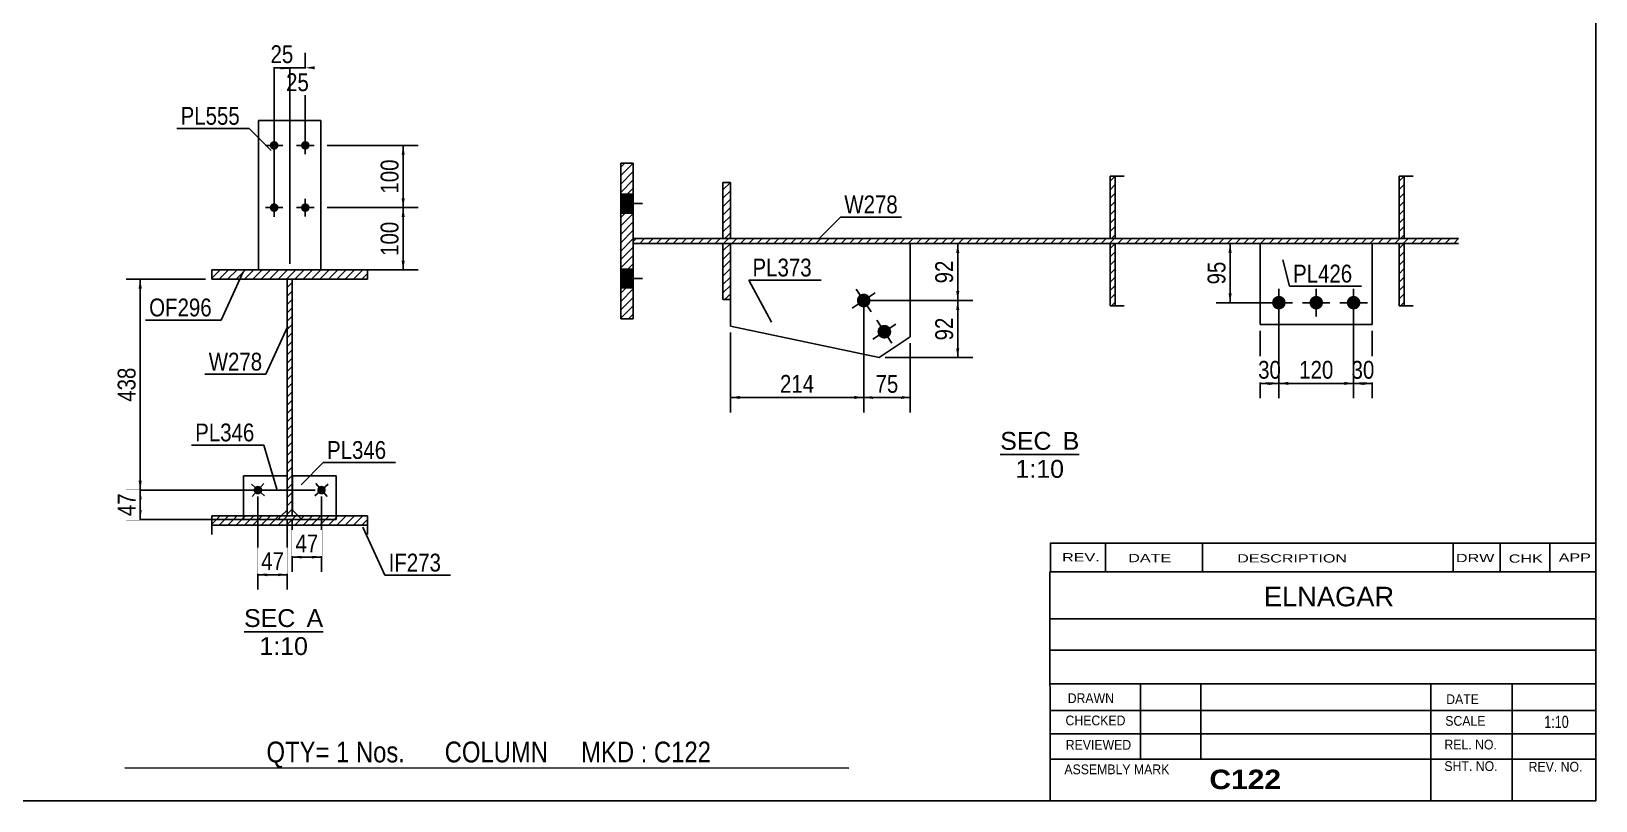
# Model space of a CAD drawing. Header units: millimetres. Extents: x -278 to 134, y -136 to 151.
# Drawn here: x -117.1 to 134, y -135.8 to -12.2 of the extents above; entities that cross this region are included whole.
import ezdxf

# ---------------------------------------------------------------- set-up
doc = ezdxf.new("R2010")
doc.units = ezdxf.units.MM
doc.linetypes.add('DXK_LINE_DOT1', pattern=[1.8814, 0.9407, -0.9407])
doc.styles.add('Arial', font='ARIAL.TTF', dxfattribs={"height": 0.2})
doc.styles.add('Arial Bold', font='ARIALBD.TTF', dxfattribs={"height": 0.2})
doc.styles.add('Arial Narrow', font='ARIALN.TTF', dxfattribs={"height": 0.2})

# ---------------------------------------------------------------- blocks, each defined once
blk = doc.blocks.new('Unknown-622305360-1210')
at = {"color": 5, "linetype": 'Continuous'}
for p, q in [((134.03, -135.79), (134.03, 151.21)), ((-275.97, -135.79), (134.03, -135.79))]:
    blk.add_line(p, q, dxfattribs=at)
blk = doc.blocks.new('Unknown-622305360-12 - 2415')
at = {"color": 1, "linetype": 'Continuous'}
blk.add_line((-82.94, -108.64), (-70.25, -108.64), dxfattribs=at)
at = {"color": 0, "linetype": 'Continuous'}
for points in [[(-74.71, -107.89), (-74.71, -104.89), (-82.94, -104.89), (-82.94, -107.89)], [(-70.25, -107.89), (-70.25, -104.89), (-72.91, -104.89), (-72.91, -107.89)], [(-72.7, -112.39), (-72.7, -109.39), (-80.48, -109.39), (-80.48, -112.39)]]:
    blk.add_wipeout(points, dxfattribs=at)
at = {"color": 136, "linetype": 'Continuous', "style": 'Arial'}
for s, height, p in [('SEC', 2.865, (-82.94, -107.89)), ('A', 2.87, (-72.91, -107.89)), ('1:10', 2.865, (-80.48, -112.39))]:
    blk.add_text(s, height=height, dxfattribs=at).set_placement(p)
blk = doc.blocks.new('Unknown-622305360-13 - 1258')
at = {"color": 1, "linetype": 'Continuous'}
blk.add_line((38.44, -80.18), (51.12, -80.18), dxfattribs=at)
at = {"color": 0, "linetype": 'Continuous'}
for points in [[(46.66, -79.43), (46.66, -76.43), (38.44, -76.43), (38.44, -79.43)], [(51.12, -79.43), (51.12, -76.43), (48.46, -76.43), (48.46, -79.43)], [(48.67, -83.93), (48.67, -80.93), (40.89, -80.93), (40.89, -83.93)]]:
    blk.add_wipeout(points, dxfattribs=at)
at = {"color": 136, "linetype": 'Continuous', "style": 'Arial'}
for s, height, p in [('SEC', 2.865, (38.44, -79.43)), ('B', 2.87, (48.46, -79.43)), ('1:10', 2.865, (40.89, -83.93))]:
    blk.add_text(s, height=height, dxfattribs=at).set_placement(p)
blk = doc.blocks.new('Part-622305360-2459 - 2415')
at = {"linetype": 'Continuous'}
h = blk.add_hatch(dxfattribs=at)
h.set_pattern_fill('', scale=0.3, style=0, pattern_type=0)
h.set_pattern_definition([(45, (-88.1108, -50.5493), (-0.67352, 0.67352), [])])
h.paths.add_polyline_path([(-63.11, -50.55), (-88.11, -50.55), (-88.11, -52.05), (-63.11, -52.05)])
at = {"color": 2, "linetype": 'Continuous'}
for p, q in [((-88.11, -50.55), (-63.11, -50.55)), ((-88.11, -52.05), (-88.11, -50.55)), ((-63.11, -52.05), (-88.11, -52.05)), ((-63.11, -50.55), (-63.11, -52.05))]:
    blk.add_line(p, q, dxfattribs=at)
blk = doc.blocks.new('Part-622305360-2443 - 2415')
at = {"linetype": 'Continuous'}
h = blk.add_hatch(dxfattribs=at)
h.set_pattern_fill('', scale=0.3, style=0, pattern_type=0)
h.set_pattern_definition([(45, (-76.0108, -52.0493), (-0.67352, 0.67352), [])])
h.paths.add_polyline_path([(-75.21, -52.05), (-76.01, -52.05), (-76.01, -90.03), (-75.21, -90.03)])
at = {"color": 2, "linetype": 'Continuous'}
for p, q in [((-76.01, -52.05), (-75.21, -52.05)), ((-76.01, -67.05), (-76.01, -52.05)), ((-75.21, -52.05), (-75.21, -67.05)), ((-76.01, -90.03), (-76.01, -67.15)), ((-75.21, -67.15), (-75.21, -90.03)), ((-75.21, -90.03), (-76.01, -90.03))]:
    blk.add_line(p, q, dxfattribs=at)
at = {"color": 7, "linetype": 'DXK_LINE_DOT1'}
for p, q in [((-76.01, -91.54), (-76.01, -90.03)), ((-75.21, -91.54), (-75.21, -90.03))]:
    blk.add_line(p, q, dxfattribs=at)
blk = doc.blocks.new('Part-622305360-2461 - 2415')
at = {"linetype": 'Continuous'}
h = blk.add_hatch(dxfattribs=at)
h.set_pattern_fill('', scale=0.3, style=0, pattern_type=0)
h.set_pattern_definition([(45, (-88.1108, -90.0313), (-0.67352, 0.67352), [])])
h.paths.add_polyline_path([(-63.11, -90.03), (-88.11, -90.03), (-88.11, -91.53), (-63.11, -91.53)])
at = {"color": 7, "linetype": 'DXK_LINE_DOT1'}
for p, q in [((-88.11, -90.03), (-88.11, -91.53)), ((-63.11, -90.03), (-63.11, -91.53))]:
    blk.add_line(p, q, dxfattribs=at)
at = {"color": 2, "linetype": 'Continuous'}
for p, q in [((-88.11, -90.03), (-63.11, -90.03)), ((-88.11, -91.53), (-88.11, -90.03)), ((-63.11, -90.03), (-63.11, -91.53)), ((-88.11, -91.53), (-88.11, -93.04)), ((-63.11, -91.53), (-88.11, -91.53)), ((-63.11, -91.53), (-63.11, -93.04))]:
    blk.add_line(p, q, dxfattribs=at)
blk = doc.blocks.new('Part-622305360-17018 - 2415')
at = {"color": 2, "linetype": 'Continuous'}
for p, q in [((-83.04, -90.03), (-83.04, -83.61)), ((-83.04, -83.61), (-76.04, -83.61)), ((-76.04, -83.61), (-76.04, -89.11)), ((-76.04, -89.11), (-76.96, -90.03))]:
    blk.add_line(p, q, dxfattribs=at)
at = {"color": 7, "linetype": 'DXK_LINE_DOT1'}
for p, q in [((-83.04, -90.03), (-83.04, -90.61)), ((-76.96, -90.03), (-77.54, -90.61)), ((-83.04, -90.61), (-77.54, -90.61))]:
    blk.add_line(p, q, dxfattribs=at)
blk = doc.blocks.new('Part-622305360-17021 - 2415')
at = {"color": 2, "linetype": 'Continuous'}
for p, q in [((-75.18, -89.11), (-75.18, -83.61)), ((-75.18, -83.61), (-68.18, -83.61)), ((-68.18, -83.61), (-68.18, -90.03)), ((-75.18, -89.11), (-74.26, -90.03))]:
    blk.add_line(p, q, dxfattribs=at)
at = {"color": 7, "linetype": 'DXK_LINE_DOT1'}
for p, q in [((-74.26, -90.03), (-73.68, -90.61)), ((-68.18, -90.03), (-68.18, -90.61)), ((-68.18, -90.61), (-73.68, -90.61))]:
    blk.add_line(p, q, dxfattribs=at)
blk = doc.blocks.new('Bolt-622305360-17034 - 2415')
at = {"linetype": 'Continuous'}
blk.add_hatch(color=3, dxfattribs=at).paths.add_polyline_path([(-80.25, -85.39, -1), (-81.17, -86.43, -1)])
at = {"color": 3, "linetype": 'Continuous'}
for p, q in [((-81.76, -84.98), (-79.66, -86.84)), ((-79.78, -84.86), (-81.64, -86.96))]:
    blk.add_line(p, q, dxfattribs=at)
blk = doc.blocks.new('Bolt-622305360-17037 - 2415')
at = {"linetype": 'Continuous'}
blk.add_hatch(color=3, dxfattribs=at).paths.add_polyline_path([(-70.05, -86.43, -1), (-70.97, -85.39, -1)])
at = {"color": 3, "linetype": 'Continuous'}
for p, q in [((-69.46, -84.98), (-71.56, -86.84)), ((-69.58, -86.96), (-71.44, -84.86))]:
    blk.add_line(p, q, dxfattribs=at)
blk = doc.blocks.new('Part-622305360-18883 - 2415')
at = {"color": 2, "linetype": 'Continuous'}
for p, q in [((-80.61, -26.55), (-70.61, -26.55)), ((-80.61, -26.55), (-80.61, -50.55)), ((-70.61, -26.55), (-70.61, -50.55))]:
    blk.add_line(p, q, dxfattribs=at)
at = {"color": 7, "linetype": 'DXK_LINE_DOT1'}
blk.add_line((-80.61, -50.55), (-70.61, -50.55), dxfattribs=at)
blk = doc.blocks.new('Bolt-622305360-18886 - 2415')
at = {"linetype": 'Continuous'}
for points in [[(-77.41, -30.55, -1), (-78.81, -30.55, -1)], [(-72.41, -30.55, -1), (-73.81, -30.55, -1)], [(-77.41, -40.55, -1), (-78.81, -40.55, -1)], [(-72.41, -40.55, -1), (-73.81, -40.55, -1)]]:
    blk.add_hatch(color=3, dxfattribs=at).paths.add_polyline_path(points)
at = {"color": 3, "linetype": 'Continuous'}
for p, q in [((-78.11, -29.15), (-78.11, -31.95)), ((-73.11, -29.15), (-73.11, -31.95)), ((-76.71, -30.55), (-79.51, -30.55)), ((-71.71, -30.55), (-74.51, -30.55)), ((-78.11, -39.15), (-78.11, -41.95)), ((-73.11, -39.15), (-73.11, -41.95)), ((-76.71, -40.55), (-79.51, -40.55)), ((-71.71, -40.55), (-74.51, -40.55))]:
    blk.add_line(p, q, dxfattribs=at)
blk = doc.blocks.new('Part-622305360-1265 - 1258')
at = {"linetype": 'Continuous'}
h = blk.add_hatch(dxfattribs=at)
h.set_pattern_fill('', scale=0.3, style=0, pattern_type=0)
h.set_pattern_definition([(45, (112.031, -45.5068), (-0.673519, 0.673519), [])])
h.paths.add_polyline_path([(112.03, -46.31), (112.03, -45.51), (-20.47, -45.51), (-20.47, -46.31)])
at = {"color": 2, "linetype": 'Continuous'}
for p, q in [((39, -45.51), (-20.47, -45.51)), ((-20.47, -45.51), (-20.47, -46.31)), ((-20.47, -46.31), (39, -46.31)), ((112.03, -45.51), (39.1, -45.51)), ((39.1, -46.31), (112.03, -46.31))]:
    blk.add_line(p, q, dxfattribs=at)
blk = doc.blocks.new('Part-622305360-1261 - 1258')
at = {"linetype": 'Continuous'}
h = blk.add_hatch(dxfattribs=at)
h.set_pattern_fill('', scale=0.3, style=0, pattern_type=0)
h.set_pattern_definition([(45, (56.9016, -35.5068), (-0.67352, 0.67352), [])])
h.paths.add_polyline_path([(56.9, -45.51), (56.9, -35.51), (56.09, -35.51), (56.09, -45.51)])
at = {"color": 7, "linetype": 'DXK_LINE_DOT1'}
for p, q in [((56.09, -35.51), (56.9, -35.51)), ((56.09, -45.51), (58.33, -45.51))]:
    blk.add_line(p, q, dxfattribs=at)
at = {"color": 2, "linetype": 'Continuous'}
for p, q in [((56.09, -45.51), (56.09, -35.51)), ((56.09, -35.51), (56.9, -35.51)), ((56.9, -35.51), (58.33, -35.51)), ((56.9, -35.51), (56.9, -45.51)), ((56.9, -45.51), (56.09, -45.51))]:
    blk.add_line(p, q, dxfattribs=at)
blk = doc.blocks.new('Part-622305360-1262 - 1258')
at = {"linetype": 'Continuous'}
h = blk.add_hatch(dxfattribs=at)
h.set_pattern_fill('', scale=0.3, style=0, pattern_type=0)
h.set_pattern_definition([(45, (103.277, -46.3068), (-0.67352, 0.67352), [])])
h.paths.add_polyline_path([(103.28, -56.31), (103.28, -46.31), (102.47, -46.31), (102.47, -56.31)])
at = {"color": 7, "linetype": 'DXK_LINE_DOT1'}
for p, q in [((102.47, -46.31), (104.71, -46.31)), ((103.28, -56.31), (102.47, -56.31))]:
    blk.add_line(p, q, dxfattribs=at)
at = {"color": 2, "linetype": 'Continuous'}
for p, q in [((102.47, -56.31), (102.47, -46.31)), ((102.47, -46.31), (103.28, -46.31)), ((103.28, -46.31), (103.28, -56.31)), ((103.28, -56.31), (102.47, -56.31)), ((104.71, -56.31), (103.28, -56.31))]:
    blk.add_line(p, q, dxfattribs=at)
blk = doc.blocks.new('Part-622305360-1263 - 1258')
at = {"color": 7, "linetype": 'DXK_LINE_DOT1'}
for p, q in [((-4.87, -46.31), (24, -46.31)), ((-4.87, -55.31), (-4.87, -46.31))]:
    blk.add_line(p, q, dxfattribs=at)
at = {"color": 2, "linetype": 'Continuous'}
for p, q in [((24, -46.31), (24, -61.32)), ((-4.87, -59.6), (-4.87, -55.31)), ((18.99, -64.63), (-4.87, -59.6)), ((24, -61.32), (18.99, -64.63))]:
    blk.add_line(p, q, dxfattribs=at)
blk = doc.blocks.new('Part-622305360-1264 - 1258')
at = {"linetype": 'Continuous'}
h = blk.add_hatch(dxfattribs=at)
h.set_pattern_fill('', scale=0.3, style=0, pattern_type=0)
h.set_pattern_definition([(45, (56.9016, -46.3068), (-0.67352, 0.67352), [])])
h.paths.add_polyline_path([(56.9, -56.31), (56.9, -46.31), (56.09, -46.31), (56.09, -56.31)])
at = {"color": 7, "linetype": 'DXK_LINE_DOT1'}
for p, q in [((58.33, -46.31), (56.09, -46.31)), ((56.09, -56.31), (57.52, -56.31))]:
    blk.add_line(p, q, dxfattribs=at)
at = {"color": 2, "linetype": 'Continuous'}
for p, q in [((56.09, -56.31), (56.09, -46.31)), ((56.09, -46.31), (56.9, -46.31)), ((56.9, -46.31), (56.9, -56.31)), ((56.9, -56.31), (56.09, -56.31)), ((56.9, -56.31), (58.33, -56.31))]:
    blk.add_line(p, q, dxfattribs=at)
blk = doc.blocks.new('Bolt-622305360-1267 - 1258')
at = {"linetype": 'Continuous'}
for points in [[(-22.47, -38.41), (-22.47, -41.41), (-20.47, -41.41), (-20.47, -38.41)], [(-22.47, -50.41), (-22.47, -53.41), (-20.47, -53.41), (-20.47, -50.41)]]:
    blk.add_hatch(color=3, dxfattribs=at).paths.add_polyline_path(points)
at = {"color": 3, "linetype": 'Continuous'}
for p, q in [((-20.47, -38.41), (-22.47, -38.41)), ((-18.97, -39.91), (-22.47, -39.91)), ((-20.47, -41.41), (-22.47, -41.41)), ((-20.47, -50.41), (-22.47, -50.41)), ((-18.97, -51.91), (-22.47, -51.91)), ((-20.47, -53.41), (-22.47, -53.41))]:
    blk.add_line(p, q, dxfattribs=at)
blk = doc.blocks.new('Bolt-622305360-1276 - 1258')
at = {"linetype": 'Continuous'}
for points in [[(82.07, -55.81, -1), (84.27, -55.81, -1)], [(88.07, -55.81, -1), (90.27, -55.81, -1)], [(94.07, -55.81, -1), (96.27, -55.81, -1)]]:
    blk.add_hatch(color=3, dxfattribs=at).paths.add_polyline_path(points)
at = {"color": 3, "linetype": 'Continuous'}
for p, q in [((83.17, -58.01), (83.17, -53.61)), ((89.17, -58.01), (89.17, -53.61)), ((95.17, -58.01), (95.17, -53.61)), ((80.97, -55.81), (85.37, -55.81)), ((86.97, -55.81), (91.37, -55.81)), ((92.97, -55.81), (97.37, -55.81))]:
    blk.add_line(p, q, dxfattribs=at)
blk = doc.blocks.new('Bolt-622305360-1278 - 1258')
at = {"linetype": 'Continuous'}
for points in [[(15.61, -56.07, -1), (17.45, -54.86, -1)], [(18.92, -61.08, -1), (20.76, -59.86, -1)]]:
    blk.add_hatch(color=3, dxfattribs=at).paths.add_polyline_path(points)
at = {"color": 3, "linetype": 'Continuous'}
for p, q in [((18.36, -54.25), (14.69, -56.68)), ((17.74, -57.3), (15.31, -53.63)), ((21.67, -59.25), (18, -61.68)), ((21.05, -62.3), (18.62, -58.63))]:
    blk.add_line(p, q, dxfattribs=at)
blk = doc.blocks.new('Part-622305360-1289 - 1258')
at = {"linetype": 'Continuous'}
h = blk.add_hatch(dxfattribs=at)
h.set_pattern_fill('', scale=0.3, style=0, pattern_type=0)
h.set_pattern_definition([(45, (-20.4705, -33.4068), (-0.67352, 0.67352), [])])
h.paths.add_polyline_path([(-20.47, -58.41), (-20.47, -33.41), (-22.47, -33.41), (-22.47, -58.41)])
at = {"color": 2, "linetype": 'Continuous'}
for p, q in [((-22.47, -58.41), (-22.47, -33.41)), ((-22.47, -33.41), (-20.47, -33.41)), ((-20.47, -33.41), (-20.47, -58.41)), ((-20.47, -58.41), (-22.47, -58.41))]:
    blk.add_line(p, q, dxfattribs=at)
blk = doc.blocks.new('Part-622305360-1290 - 1258')
at = {"linetype": 'Continuous'}
h = blk.add_hatch(dxfattribs=at)
h.set_pattern_fill('', scale=0.3, style=0, pattern_type=0)
h.set_pattern_definition([(45, (103.277, -35.5068), (-0.67352, 0.67352), [])])
h.paths.add_polyline_path([(103.28, -45.51), (103.28, -35.51), (102.47, -35.51), (102.47, -45.51)])
at = {"color": 7, "linetype": 'DXK_LINE_DOT1'}
for p, q in [((103.28, -35.51), (102.47, -35.51)), ((104.71, -45.51), (102.47, -45.51))]:
    blk.add_line(p, q, dxfattribs=at)
at = {"color": 2, "linetype": 'Continuous'}
for p, q in [((102.47, -45.51), (102.47, -35.51)), ((102.47, -35.51), (103.28, -35.51)), ((104.71, -35.51), (103.28, -35.51)), ((103.28, -35.51), (103.28, -45.51)), ((103.28, -45.51), (102.47, -45.51))]:
    blk.add_line(p, q, dxfattribs=at)
blk = doc.blocks.new('Part-622305360-1300 - 1258')
at = {"color": 2, "linetype": 'Continuous'}
for p, q in [((80.17, -59.31), (80.17, -46.31)), ((98.17, -46.31), (98.17, -59.31)), ((98.17, -59.31), (80.17, -59.31))]:
    blk.add_line(p, q, dxfattribs=at)
at = {"color": 7, "linetype": 'DXK_LINE_DOT1'}
blk.add_line((80.17, -46.31), (98.17, -46.31), dxfattribs=at)
blk = doc.blocks.new('Part-622305360-9414 - 1258')
at = {"linetype": 'Continuous'}
h = blk.add_hatch(dxfattribs=at)
h.set_pattern_fill('', scale=0.3, style=0, pattern_type=0)
h.set_pattern_definition([(45, (-4.8705, -46.3068), (-0.67352, 0.67352), [])])
h.paths.add_polyline_path([(-4.87, -55.31), (-4.87, -46.31), (-6.07, -46.31), (-6.07, -55.31)])
at = {"color": 2, "linetype": 'Continuous'}
for p, q in [((-6.07, -46.31), (-6.07, -46.31)), ((-6.07, -55.31), (-6.07, -46.31)), ((-6.07, -46.31), (-4.87, -46.31)), ((-4.87, -46.31), (-4.87, -46.31)), ((-4.87, -46.31), (-4.87, -55.31)), ((-6.07, -55.31), (-6.07, -55.31)), ((-4.87, -55.31), (-6.07, -55.31)), ((-4.87, -55.31), (-4.87, -55.31))]:
    blk.add_line(p, q, dxfattribs=at)
blk = doc.blocks.new('Part-622305360-9415 - 1258')
at = {"linetype": 'Continuous'}
h = blk.add_hatch(dxfattribs=at)
h.set_pattern_fill('', scale=0.3, style=0, pattern_type=0)
h.set_pattern_definition([(45, (-4.8705, -36.5068), (-0.67352, 0.67352), [])])
h.paths.add_polyline_path([(-4.87, -45.51), (-4.87, -36.51), (-6.07, -36.51), (-6.07, -45.51)])
at = {"color": 2, "linetype": 'Continuous'}
for p, q in [((-6.07, -36.51), (-6.07, -36.51)), ((-6.07, -45.51), (-6.07, -36.51)), ((-6.07, -36.51), (-4.87, -36.51)), ((-4.87, -36.51), (-4.87, -36.51)), ((-4.87, -36.51), (-4.87, -45.51)), ((-6.07, -45.51), (-6.07, -45.51)), ((-4.87, -45.51), (-6.07, -45.51)), ((-4.87, -45.51), (-4.87, -45.51))]:
    blk.add_line(p, q, dxfattribs=at)
blk = doc.blocks.new('StraightDimension-622305360-14747 - 2415')
at = {"linetype": 'Continuous'}
for points in [[(-73.71, -96.9), (-75.21, -96.65), (-73.71, -96.4)], [(-72.01, -96.4), (-70.51, -96.65), (-72.01, -96.9)]]:
    blk.add_hatch(color=7, dxfattribs=at).paths.add_polyline_path(points)
at = {"color": 7, "linetype": 'Continuous'}
for p, q in [((-70.51, -86.91), (-70.51, -99.05)), ((-75.21, -91.03), (-75.21, -99.05)), ((-75.21, -96.65), (-70.51, -96.65))]:
    blk.add_line(p, q, dxfattribs=at)
at = {"color": 0}
blk.add_wipeout([(-70.43, -96.5), (-70.43, -92.3), (-75.29, -92.3), (-75.29, -96.5)], dxfattribs=at)
at = {"color": 3, "style": 'Arial Narrow'}
blk.add_text('47', height=2.863, dxfattribs=at).set_placement((-74.69, -95.9))
blk = doc.blocks.new('StraightDimension-622305360-14725 - 2415')
at = {"linetype": 'Continuous'}
for points in [[(-79.21, -99.74), (-80.71, -99.49), (-79.21, -99.24)], [(-77.51, -99.24), (-76.01, -99.49), (-77.51, -99.74)]]:
    blk.add_hatch(color=7, dxfattribs=at).paths.add_polyline_path(points)
at = {"color": 7, "linetype": 'Continuous'}
for p, q in [((-80.71, -86.91), (-80.71, -101.89)), ((-76.01, -91.03), (-76.01, -101.89)), ((-80.71, -99.49), (-76.01, -99.49))]:
    blk.add_line(p, q, dxfattribs=at)
at = {"color": 0}
blk.add_wipeout([(-75.93, -99.34), (-75.93, -95.14), (-80.79, -95.14), (-80.79, -99.34)], dxfattribs=at)
at = {"color": 3, "style": 'Arial Narrow'}
blk.add_text('47', height=2.863, dxfattribs=at).set_placement((-80.19, -98.74))
blk = doc.blocks.new('StraightDimension-622305360-14763 - 2415')
at = {"linetype": 'Continuous'}
for points in [[(-99.86, -53.55), (-99.61, -52.05), (-99.36, -53.55)], [(-99.36, -84.41), (-99.61, -85.91), (-99.86, -84.41)]]:
    blk.add_hatch(color=7, dxfattribs=at).paths.add_polyline_path(points)
at = {"color": 7, "linetype": 'Continuous'}
for p, q in [((-89.11, -52.05), (-101.86, -52.05)), ((-99.61, -85.91), (-99.61, -52.05)), ((-71.51, -85.91), (-101.86, -85.91))]:
    blk.add_line(p, q, dxfattribs=at)
at = {"color": 0}
blk.add_wipeout([(-99.76, -65.64), (-103.96, -65.64), (-103.96, -72.32), (-99.76, -72.32)], dxfattribs=at)
at = {"color": 3, "style": 'Arial Narrow'}
blk.add_text('438', height=2.863, rotation=90.0002, dxfattribs=at).set_placement((-100.36, -71.72))
blk = doc.blocks.new('StraightDimension-622305360-14764 - 2415')
at = {"linetype": 'Continuous'}
for points in [[(-99.86, -87.41), (-99.61, -85.91), (-99.36, -87.41)], [(-99.36, -89.11), (-99.61, -90.61), (-99.86, -89.11)]]:
    blk.add_hatch(color=7, dxfattribs=at).paths.add_polyline_path(points)
at = {"color": 7, "linetype": 'Continuous'}
for p, q in [((-71.51, -85.91), (-101.86, -85.91)), ((-99.61, -90.61), (-99.61, -85.91)), ((-69.18, -90.61), (-101.86, -90.61))]:
    blk.add_line(p, q, dxfattribs=at)
at = {"color": 0}
blk.add_wipeout([(-99.76, -85.83), (-103.96, -85.83), (-103.96, -90.69), (-99.76, -90.69)], dxfattribs=at)
at = {"color": 3, "style": 'Arial Narrow'}
blk.add_text('47', height=2.863, rotation=90.0002, dxfattribs=at).set_placement((-100.36, -90.09))
blk = doc.blocks.new('StraightDimension-622305360-18798 - 2415')
at = {"linetype": 'Continuous'}
for points in [[(-57.65, -32.05), (-57.4, -30.55), (-57.15, -32.05)], [(-57.15, -39.05), (-57.4, -40.55), (-57.65, -39.05)]]:
    blk.add_hatch(color=7, dxfattribs=at).paths.add_polyline_path(points)
at = {"color": 7, "linetype": 'Continuous'}
for p, q in [((-69.61, -30.55), (-55, -30.55)), ((-57.4, -40.55), (-57.4, -30.55)), ((-69.61, -40.55), (-55, -40.55))]:
    blk.add_line(p, q, dxfattribs=at)
at = {"color": 0}
blk.add_wipeout([(-57.55, -32.21), (-61.75, -32.21), (-61.75, -38.89), (-57.55, -38.89)], dxfattribs=at)
at = {"color": 3, "style": 'Arial Narrow'}
blk.add_text('100', height=2.863, rotation=90.0002, dxfattribs=at).set_placement((-58.15, -38.29))
blk = doc.blocks.new('StraightDimension-622305360-18799 - 2415')
at = {"linetype": 'Continuous'}
for points in [[(-57.65, -42.05), (-57.4, -40.55), (-57.15, -42.05)], [(-57.15, -49.05), (-57.4, -50.55), (-57.65, -49.05)]]:
    blk.add_hatch(color=7, dxfattribs=at).paths.add_polyline_path(points)
at = {"color": 7, "linetype": 'Continuous'}
for p, q in [((-69.61, -40.55), (-55, -40.55)), ((-57.4, -50.55), (-57.4, -40.55)), ((-65.06, -50.55), (-55, -50.55))]:
    blk.add_line(p, q, dxfattribs=at)
at = {"color": 0}
blk.add_wipeout([(-57.55, -42.21), (-61.75, -42.21), (-61.75, -48.89), (-57.55, -48.89)], dxfattribs=at)
at = {"color": 3, "style": 'Arial Narrow'}
blk.add_text('100', height=2.863, rotation=90.0002, dxfattribs=at).set_placement((-58.15, -48.29))
blk = doc.blocks.new('StraightDimension-622305360-20361 - 2415')
at = {"linetype": 'Continuous'}
for points in [[(-77.11, -17.84), (-75.61, -18.09), (-77.11, -18.34)], [(-71.61, -18.34), (-73.11, -18.09), (-71.61, -17.84)]]:
    blk.add_hatch(color=7, dxfattribs=at).paths.add_polyline_path(points)
at = {"color": 7, "linetype": 'Continuous'}
for p, q in [((-75.61, -49.55), (-75.61, -15.69)), ((-73.11, -29.55), (-73.11, -15.69)), ((-75.61, -18.09), (-73.11, -18.09))]:
    blk.add_line(p, q, dxfattribs=at)
at = {"color": 0}
blk.add_wipeout([(-71.93, -22.44), (-71.93, -18.24), (-76.79, -18.24), (-76.79, -22.44)], dxfattribs=at)
at = {"color": 3, "style": 'Arial Narrow'}
blk.add_text('25', height=2.863, dxfattribs=at).set_placement((-76.19, -21.84))
blk = doc.blocks.new('StraightDimension-622305360-20362 - 2415')
at = {"linetype": 'Continuous'}
for points in [[(-76.61, -18.34), (-78.11, -18.09), (-76.61, -17.84)], [(-77.11, -17.84), (-75.61, -18.09), (-77.11, -18.34)]]:
    blk.add_hatch(color=7, dxfattribs=at).paths.add_polyline_path(points)
at = {"color": 7, "linetype": 'Continuous'}
for p, q in [((-78.11, -42.05), (-78.11, -15.84)), ((-75.61, -49.55), (-75.61, -15.84)), ((-78.11, -18.09), (-75.61, -18.09))]:
    blk.add_line(p, q, dxfattribs=at)
at = {"color": 0}
blk.add_wipeout([(-74.43, -17.94), (-74.43, -13.74), (-79.29, -13.74), (-79.29, -17.94)], dxfattribs=at)
at = {"color": 3, "style": 'Arial Narrow'}
blk.add_text('25', height=2.863, dxfattribs=at).set_placement((-78.69, -17.34))
blk = doc.blocks.new('StraightDimension-622305360-14565 - 1258')
at = {"linetype": 'Continuous'}
for points in [[(81.67, -69.02), (80.17, -68.77), (81.67, -68.52)], [(81.67, -68.52), (83.17, -68.77), (81.67, -69.02)]]:
    blk.add_hatch(color=7, dxfattribs=at).paths.add_polyline_path(points)
at = {"color": 7, "linetype": 'Continuous'}
for p, q in [((83.17, -56.81), (83.17, -71.17)), ((80.17, -60.31), (80.17, -71.17)), ((80.17, -68.77), (83.17, -68.77))]:
    blk.add_line(p, q, dxfattribs=at)
at = {"color": 0}
blk.add_wipeout([(84.1, -68.62), (84.1, -64.42), (79.24, -64.42), (79.24, -68.62)], dxfattribs=at)
at = {"color": 3, "style": 'Arial Narrow'}
blk.add_text('30', height=2.863, dxfattribs=at).set_placement((79.84, -68.02))
blk = doc.blocks.new('StraightDimension-622305360-14491 - 1258')
at = {"linetype": 'Continuous'}
for points in [[(18.03, -71.28), (16.53, -71.03), (18.03, -70.78)], [(22.5, -70.78), (24, -71.03), (22.5, -71.28)]]:
    blk.add_hatch(color=7, dxfattribs=at).paths.add_polyline_path(points)
at = {"color": 7, "linetype": 'Continuous'}
for p, q in [((16.53, -56.46), (16.53, -73.43)), ((24, -62.32), (24, -73.43)), ((16.53, -71.03), (24, -71.03))]:
    blk.add_line(p, q, dxfattribs=at)
at = {"color": 0}
blk.add_wipeout([(22.69, -70.88), (22.69, -66.68), (17.83, -66.68), (17.83, -70.88)], dxfattribs=at)
at = {"color": 3, "style": 'Arial Narrow'}
blk.add_text('75', height=2.863, dxfattribs=at).set_placement((18.43, -70.28))
blk = doc.blocks.new('StraightDimension-622305360-14492 - 1258')
at = {"linetype": 'Continuous'}
for points in [[(-3.37, -71.28), (-4.87, -71.03), (-3.37, -70.78)], [(15.03, -70.78), (16.53, -71.03), (15.03, -71.28)]]:
    blk.add_hatch(color=7, dxfattribs=at).paths.add_polyline_path(points)
at = {"color": 7, "linetype": 'Continuous'}
for p, q in [((16.53, -56.46), (16.53, -73.43)), ((-4.87, -60.6), (-4.87, -73.43)), ((-4.87, -71.03), (16.53, -71.03))]:
    blk.add_line(p, q, dxfattribs=at)
at = {"color": 0}
blk.add_wipeout([(9.17, -70.88), (9.17, -66.68), (2.49, -66.68), (2.49, -70.88)], dxfattribs=at)
at = {"color": 3, "style": 'Arial Narrow'}
blk.add_text('214', height=2.863, dxfattribs=at).set_placement((3.09, -70.28))
blk = doc.blocks.new('StraightDimension-622305360-14563 - 1258')
at = {"linetype": 'Continuous'}
for points in [[(96.67, -69.02), (95.17, -68.77), (96.67, -68.52)], [(96.67, -68.52), (98.17, -68.77), (96.67, -69.02)]]:
    blk.add_hatch(color=7, dxfattribs=at).paths.add_polyline_path(points)
at = {"color": 7, "linetype": 'Continuous'}
for p, q in [((95.17, -56.81), (95.17, -71.17)), ((98.17, -60.31), (98.17, -71.17)), ((95.17, -68.77), (98.17, -68.77))]:
    blk.add_line(p, q, dxfattribs=at)
at = {"color": 0}
blk.add_wipeout([(99.1, -68.62), (99.1, -64.42), (94.24, -64.42), (94.24, -68.62)], dxfattribs=at)
at = {"color": 3, "style": 'Arial Narrow'}
blk.add_text('30', height=2.863, dxfattribs=at).set_placement((94.84, -68.02))
blk = doc.blocks.new('StraightDimension-622305360-14564 - 1258')
at = {"linetype": 'Continuous'}
for points in [[(84.67, -69.02), (83.17, -68.77), (84.67, -68.52)], [(93.67, -68.52), (95.17, -68.77), (93.67, -69.02)]]:
    blk.add_hatch(color=7, dxfattribs=at).paths.add_polyline_path(points)
at = {"color": 7, "linetype": 'Continuous'}
for p, q in [((83.17, -56.81), (83.17, -71.17)), ((95.17, -56.81), (95.17, -71.17)), ((83.17, -68.77), (95.17, -68.77))]:
    blk.add_line(p, q, dxfattribs=at)
at = {"color": 0}
blk.add_wipeout([(92.51, -68.62), (92.51, -64.42), (85.83, -64.42), (85.83, -68.62)], dxfattribs=at)
at = {"color": 3, "style": 'Arial Narrow'}
blk.add_text('120', height=2.863, dxfattribs=at).set_placement((86.43, -68.02))
blk = doc.blocks.new('StraightDimension-622305360-14658 - 1258')
at = {"linetype": 'Continuous'}
for points in [[(75.09, -47.81), (75.34, -46.31), (75.59, -47.81)], [(75.59, -54.31), (75.34, -55.81), (75.09, -54.31)]]:
    blk.add_hatch(color=7, dxfattribs=at).paths.add_polyline_path(points)
at = {"color": 7, "linetype": 'Continuous'}
for p, q in [((79.17, -46.31), (73.09, -46.31)), ((75.34, -55.81), (75.34, -46.31)), ((82.17, -55.81), (73.09, -55.81))]:
    blk.add_line(p, q, dxfattribs=at)
at = {"color": 0}
blk.add_wipeout([(75.19, -48.63), (70.99, -48.63), (70.99, -53.48), (75.19, -53.48)], dxfattribs=at)
at = {"color": 3, "style": 'Arial Narrow'}
blk.add_text('95', height=2.863, rotation=90.0002, dxfattribs=at).set_placement((74.59, -52.88))
blk = doc.blocks.new('StraightDimension-622305360-14667 - 1258')
at = {"linetype": 'Continuous'}
for points in [[(31.37, -47.81), (31.62, -46.31), (31.87, -47.81)], [(31.87, -53.96), (31.62, -55.46), (31.37, -53.96)]]:
    blk.add_hatch(color=7, dxfattribs=at).paths.add_polyline_path(points)
at = {"color": 7, "linetype": 'Continuous'}
for p, q in [((25, -46.31), (34.02, -46.31)), ((31.62, -55.46), (31.62, -46.31)), ((17.53, -55.46), (34.02, -55.46))]:
    blk.add_line(p, q, dxfattribs=at)
at = {"color": 0}
blk.add_wipeout([(31.47, -48.46), (27.27, -48.46), (27.27, -53.31), (31.47, -53.31)], dxfattribs=at)
at = {"color": 3, "style": 'Arial Narrow'}
blk.add_text('92', height=2.863, rotation=90.0002, dxfattribs=at).set_placement((30.87, -52.71))
blk = doc.blocks.new('StraightDimension-622305360-14668 - 1258')
at = {"linetype": 'Continuous'}
for points in [[(31.37, -56.96), (31.62, -55.46), (31.87, -56.96)], [(31.87, -63.13), (31.62, -64.63), (31.37, -63.13)]]:
    blk.add_hatch(color=7, dxfattribs=at).paths.add_polyline_path(points)
at = {"color": 7, "linetype": 'Continuous'}
for p, q in [((17.53, -55.46), (34.02, -55.46)), ((31.62, -64.63), (31.62, -55.46)), ((19.99, -64.63), (34.02, -64.63))]:
    blk.add_line(p, q, dxfattribs=at)
at = {"color": 0}
blk.add_wipeout([(31.47, -57.62), (27.27, -57.62), (27.27, -62.47), (31.47, -62.47)], dxfattribs=at)
at = {"color": 3, "style": 'Arial Narrow'}
blk.add_text('92', height=2.863, rotation=90.0002, dxfattribs=at).set_placement((30.87, -61.87))
blk = doc.blocks.new('CBS_CALLOFF-622305360-20448')
at = {"color": 7, "linetype": 'Continuous'}
blk.add_line((-102.09, -130.52), (14.14, -130.54), dxfattribs=at)
at = {"color": 3, "linetype": 'Continuous', "style": 'Arial Narrow'}
blk.add_text('QTY= 1 Nos.      COLUMN     MKD : C122', height=3.3405, dxfattribs=at).set_placement((-79.34, -129.63))
blk = doc.blocks.new('CBS_NAME_BLOG-622305360-20449')
at = {"color": 7, "linetype": 'Continuous'}
for p, q in [((46.44, -135.74), (46.43, -99.04)), ((46.44, -99.04), (133.95, -99.04)), ((46.44, -106.57), (133.96, -106.57)), ((46.51, -111.63), (134.03, -111.63)), ((46.44, -117), (133.95, -117)), ((60.96, -129.1), (60.96, -117.01)), ((70.64, -129.08), (70.64, -117.01)), ((107.56, -135.74), (107.56, -117.01)), ((120.61, -135.74), (120.61, -117)), ((46.44, -121.3), (134.03, -121.28)), ((46.44, -125.04), (133.95, -125.04)), ((46.44, -129.09), (133.95, -129.09)), ((46.44, -135.79), (134.03, -135.79))]:
    blk.add_line(p, q, dxfattribs=at)
at = {"color": 3, "linetype": 'Continuous', "style": 'Arial'}
blk.add_text('ELNAGAR', height=3.133, dxfattribs=at).set_placement((80.76, -104.57))
at = {"color": 3, "linetype": 'Continuous'}
for s, height, style, width, p in [('DRAWN', 1.566, 'Arial', 0.9, (49.27, -120.11)), ('DATE', 1.566, 'Arial', 0.9, (110.03, -120.27)), ('CHECKED', 1.566, 'Arial', 0.9, (48.92, -123.68)), ('SCALE', 1.566, 'Arial', 0.9, (109.88, -123.75)), ('1:10', 1.957, 'Arial Narrow', 0.9, (125.77, -124.1)), ('REVIEWED', 1.566, 'Arial', 0.9, (48.96, -127.6)), ('REL. NO.', 1.566, 'Arial', 0.9, (109.74, -127.55)), ('ASSEMBLY MARK', 1.5663, 'Arial', 0.9, (48.74, -131.53)), ('SHT. NO.', 1.566, 'Arial', 0.9, (109.74, -131.01)), ('REV. NO.', 1.566, 'Arial', 0.9, (123.26, -131.11)), ('C122', 3.131, 'Arial Bold', 1.1, (72.02, -133.93))]:
    blk.add_text(s, height=height, dxfattribs=dict(at, style=style, width=width)).set_placement(p)
blk = doc.blocks.new('CBS_REVISION-622305360-20450')
at = {"color": 7, "linetype": 'Continuous'}
for p, q in [((46.52, -94.4), (46.52, -99.04)), ((46.52, -94.41), (134.02, -94.41)), ((55.32, -94.41), (55.32, -99.04)), ((70.91, -94.41), (70.91, -98.97)), ((111.17, -94.41), (111.17, -99.03)), ((118.71, -94.41), (118.71, -99.04)), ((126.66, -94.41), (126.66, -99.04)), ((46.52, -99.04), (134.02, -99.04))]:
    blk.add_line(p, q, dxfattribs=at)
at = {"color": 7, "style": 'Arial Narrow', "width": 1.7}
for s, height, p in [('REV.', 1.326, (48.38, -97.36)), ('DATE', 1.326, (59, -97.48)), ('DESCRIPTION', 1.3257, (76.48, -97.53)), ('DRW', 1.326, (111.6, -97.47)), ('CHK', 1.326, (120.08, -97.56)), ('APP', 1.326, (128.09, -97.4))]:
    blk.add_text(s, height=height, dxfattribs=at).set_placement(p)
blk = doc.blocks.new('Mark-622305360-18676 - 2415')
at = {"color": 0}
blk.add_wipeout([(-80.03, -66.71), (-80.03, -63.71), (-88.61, -63.71), (-88.61, -66.71)], dxfattribs=at)
blk.add_wipeout([(-80.03, -66.71), (-80.03, -63.71), (-88.61, -63.71), (-88.61, -66.71)], dxfattribs=at)
at = {"color": 7, "linetype": 'Continuous'}
for p in [(-75.89, -59.57), (-89.21, -67.31)]:
    blk.add_line(p, (-79.43, -67.31), dxfattribs=at)
at = {"color": 3, "style": 'Arial Narrow'}
blk.add_text('W278', height=2.863, dxfattribs=at).set_placement((-88.61, -66.71))
blk = doc.blocks.new('Mark-622305360-10668 - 2415')
at = {"color": 7, "linetype": 'Continuous'}
blk.add_line((-83.08, -50.88), (-86.62, -58.61), dxfattribs=at)
at = {"color": 0}
blk.add_wipeout([(-88.12, -58.01), (-88.12, -55.01), (-98.17, -55.01), (-98.17, -58.01)], dxfattribs=at)
blk.add_wipeout([(-88.12, -58.01), (-88.12, -55.01), (-98.17, -55.01), (-98.17, -58.01)], dxfattribs=at)
at = {"color": 7, "linetype": 'Continuous'}
blk.add_line((-98.77, -58.61), (-86.62, -58.61), dxfattribs=at)
at = {"color": 3, "style": 'Arial Narrow'}
blk.add_text('OF296', height=2.863, dxfattribs=at).set_placement((-98.17, -58.01))
blk = doc.blocks.new('Mark-622305360-10671 - 2415')
at = {"color": 0}
blk.add_wipeout([(-51.32, -98.98), (-51.32, -95.98), (-59.73, -95.98), (-59.73, -98.98)], dxfattribs=at)
blk.add_wipeout([(-51.32, -98.98), (-51.32, -95.98), (-59.73, -95.98), (-59.73, -98.98)], dxfattribs=at)
at = {"color": 7, "linetype": 'Continuous'}
for p, q in [((-63.86, -91.84), (-60.33, -99.58)), ((-60.33, -99.58), (-49.82, -99.58))]:
    blk.add_line(p, q, dxfattribs=at)
at = {"color": 3, "style": 'Arial Narrow'}
blk.add_text('IF273', height=2.863, dxfattribs=at).set_placement((-59.73, -98.98))
blk = doc.blocks.new('Mark-622305360-17108 - 2415')
at = {"color": 7, "linetype": 'Continuous'}
blk.add_line((-77.68, -85.78), (-79.78, -78.68), dxfattribs=at)
at = {"color": 0}
blk.add_wipeout([(-81.28, -78.08), (-81.28, -75.08), (-90.78, -75.08), (-90.78, -78.08)], dxfattribs=at)
blk.add_wipeout([(-81.28, -78.08), (-81.28, -75.08), (-90.78, -75.08), (-90.78, -78.08)], dxfattribs=at)
at = {"color": 7, "linetype": 'Continuous'}
blk.add_line((-91.38, -78.68), (-79.78, -78.68), dxfattribs=at)
at = {"color": 3, "style": 'Arial Narrow'}
blk.add_text('PL346', height=2.863, dxfattribs=at).set_placement((-90.78, -78.08))
blk = doc.blocks.new('Mark-622305360-17111 - 2415')
at = {"color": 0}
blk.add_wipeout([(-60.11, -80.9), (-60.11, -77.9), (-69.62, -77.9), (-69.62, -80.9)], dxfattribs=at)
blk.add_wipeout([(-60.11, -80.9), (-60.11, -77.9), (-69.62, -77.9), (-69.62, -80.9)], dxfattribs=at)
at = {"color": 7, "linetype": 'Continuous'}
for p, q in [((-73.75, -85.04), (-70.22, -81.5)), ((-70.22, -81.5), (-58.61, -81.5))]:
    blk.add_line(p, q, dxfattribs=at)
at = {"color": 3, "style": 'Arial Narrow'}
blk.add_text('PL346', height=2.863, dxfattribs=at).set_placement((-69.62, -80.9))
blk = doc.blocks.new('Mark-622305360-18904 - 2415')
at = {"color": 7, "linetype": 'Continuous'}
blk.add_line((-78.58, -31.38), (-82.12, -27.84), dxfattribs=at)
at = {"color": 0}
blk.add_wipeout([(-83.62, -27.24), (-83.62, -24.24), (-93.12, -24.24), (-93.12, -27.24)], dxfattribs=at)
blk.add_wipeout([(-83.62, -27.24), (-83.62, -24.24), (-93.12, -24.24), (-93.12, -27.24)], dxfattribs=at)
at = {"color": 7, "linetype": 'Continuous'}
blk.add_line((-93.72, -27.84), (-82.12, -27.84), dxfattribs=at)
at = {"color": 3, "style": 'Arial Narrow'}
blk.add_text('PL555', height=2.863, dxfattribs=at).set_placement((-93.12, -27.24))
blk = doc.blocks.new('Mark-622305360-16439 - 1258')
at = {"color": 0}
blk.add_wipeout([(8.18, -51.6), (8.18, -48.6), (-1.32, -48.6), (-1.32, -51.6)], dxfattribs=at)
blk.add_wipeout([(8.18, -51.6), (8.18, -48.6), (-1.32, -48.6), (-1.32, -51.6)], dxfattribs=at)
at = {"color": 7, "linetype": 'Continuous'}
for p, q in [((1.7, -58.93), (-1.92, -52.2)), ((-1.92, -52.2), (9.68, -52.2))]:
    blk.add_line(p, q, dxfattribs=at)
at = {"color": 3, "style": 'Arial Narrow'}
blk.add_text('PL373', height=2.863, dxfattribs=at).set_placement((-1.32, -51.6))
blk = doc.blocks.new('Mark-622305360-16442 - 1258')
at = {"color": 0}
blk.add_wipeout([(22.01, -41.46), (22.01, -38.46), (13.42, -38.46), (13.42, -41.46)], dxfattribs=at)
blk.add_wipeout([(22.01, -41.46), (22.01, -38.46), (13.42, -38.46), (13.42, -41.46)], dxfattribs=at)
at = {"color": 7, "linetype": 'Continuous'}
for p, q in [((9.29, -45.59), (12.82, -42.06)), ((12.82, -42.06), (22.61, -42.06))]:
    blk.add_line(p, q, dxfattribs=at)
at = {"color": 3, "style": 'Arial Narrow'}
blk.add_text('W278', height=2.863, dxfattribs=at).set_placement((13.42, -41.46))
blk = doc.blocks.new('Mark-622305360-16447 - 1258')
at = {"color": 0}
blk.add_wipeout([(94.95, -52.57), (94.95, -49.57), (85.45, -49.57), (85.45, -52.57)], dxfattribs=at)
blk.add_wipeout([(94.95, -52.57), (94.95, -49.57), (85.45, -49.57), (85.45, -52.57)], dxfattribs=at)
at = {"color": 7, "linetype": 'Continuous'}
for p, q in [((83.8, -48.94), (84.85, -53.17)), ((84.85, -53.17), (96.45, -53.17))]:
    blk.add_line(p, q, dxfattribs=at)
at = {"color": 3, "style": 'Arial Narrow'}
blk.add_text('PL426', height=2.863, dxfattribs=at).set_placement((85.45, -52.57))

msp = doc.modelspace()

# ---------------------------------------------------------------- block references
for name in ['Unknown-622305360-1210', 'Part-622305360-18883 - 2415', 'Bolt-622305360-18886 - 2415', 'Part-622305360-1289 - 1258', 'Part-622305360-9415 - 1258', 'Part-622305360-1261 - 1258', 'Part-622305360-1290 - 1258', 'Bolt-622305360-1267 - 1258', 'Part-622305360-1265 - 1258', 'Part-622305360-9414 - 1258', 'Part-622305360-1263 - 1258', 'Part-622305360-1264 - 1258', 'Part-622305360-1300 - 1258', 'Part-622305360-1262 - 1258', 'Part-622305360-2459 - 2415', 'Part-622305360-2443 - 2415', 'Bolt-622305360-1278 - 1258', 'Bolt-622305360-1276 - 1258', 'Part-622305360-17018 - 2415', 'Bolt-622305360-17034 - 2415', 'Part-622305360-17021 - 2415', 'Bolt-622305360-17037 - 2415', 'Part-622305360-2461 - 2415', 'CBS_REVISION-622305360-20450', 'CBS_NAME_BLOG-622305360-20449', 'CBS_CALLOFF-622305360-20448']:
    msp.add_blockref(name, (0, 0))

# ---------------------------------------------------------------- next in the draw order: block references
for name in ['StraightDimension-622305360-20361 - 2415', 'StraightDimension-622305360-18798 - 2415', 'Mark-622305360-16447 - 1258', 'StraightDimension-622305360-14491 - 1258', 'StraightDimension-622305360-14565 - 1258', 'StraightDimension-622305360-14563 - 1258', 'Unknown-622305360-13 - 1258', 'StraightDimension-622305360-14747 - 2415', 'Mark-622305360-10671 - 2415', 'Unknown-622305360-12 - 2415']:
    msp.add_blockref(name, (0, 0))

# ---------------------------------------------------------------- next in the draw order: block references
for name in ['StraightDimension-622305360-20362 - 2415', 'StraightDimension-622305360-18799 - 2415', 'StraightDimension-622305360-14492 - 1258', 'StraightDimension-622305360-14564 - 1258', 'StraightDimension-622305360-14725 - 2415']:
    msp.add_blockref(name, (0, 0))

# ---------------------------------------------------------------- next in the draw order: block references
for name in ['Mark-622305360-18904 - 2415', 'StraightDimension-622305360-14667 - 1258', 'StraightDimension-622305360-14658 - 1258', 'Mark-622305360-16439 - 1258', 'StraightDimension-622305360-14763 - 2415']:
    msp.add_blockref(name, (0, 0))

# ---------------------------------------------------------------- next in the draw order: block references
for name in ['Mark-622305360-16442 - 1258', 'StraightDimension-622305360-14668 - 1258', 'Mark-622305360-18676 - 2415', 'StraightDimension-622305360-14764 - 2415']:
    msp.add_blockref(name, (0, 0))

# ---------------------------------------------------------------- next in the draw order: block references
for name in ['Mark-622305360-10668 - 2415', 'Mark-622305360-17108 - 2415', 'Mark-622305360-17111 - 2415']:
    msp.add_blockref(name, (0, 0))

doc.saveas('drawing.dxf')
